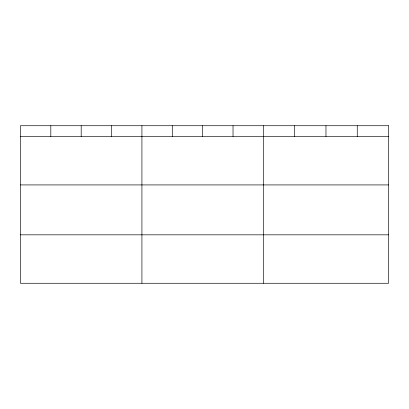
<?xml version="1.0" encoding="UTF-8"?>
<svg xmlns="http://www.w3.org/2000/svg" width="409" height="409" viewBox="0 0 409 409"><rect width="100%" height="100%" fill="white"/><g stroke="black" fill="none" stroke-linecap="round" stroke-linejoin="round"><path stroke-width="0.61" d="M20.45 136.483L388.55 136.483M20.45 184.924L388.55 184.924M20.45 234.832L388.55 234.832M357.261 125.727L357.261 136.483M325.973 125.727L325.973 136.483M294.684 125.727L294.684 136.483M263.396 125.727L263.396 283.273M233.028 125.727L233.028 136.483M202.659 125.727L202.659 136.483M172.291 125.727L172.291 136.483M141.923 125.727L141.923 283.273M111.555 125.727L111.555 136.483M81.187 125.727L81.187 136.483M50.818 125.727L50.818 136.483M388.55 125.727L20.45 125.727L20.45 283.273L388.55 283.273L388.55 125.727"/></g></svg>
